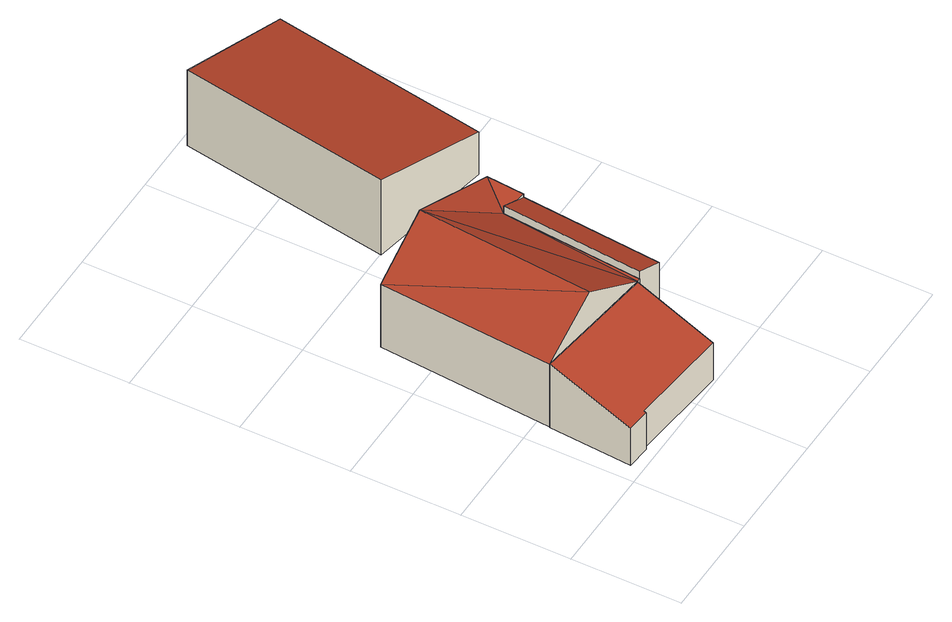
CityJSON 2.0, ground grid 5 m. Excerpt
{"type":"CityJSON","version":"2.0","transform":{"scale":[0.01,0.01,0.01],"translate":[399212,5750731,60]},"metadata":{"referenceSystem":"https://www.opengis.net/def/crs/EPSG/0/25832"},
"CityObjects":{
"building1":{"type":"Building","attributes":{"Gemeindeschluessel":"05515000","Geometrietyp2DReferenz":"3000","function":"31001_2700","roofType":"2100","measuredHeight":3.49},"geometry":[{"type":"Solid","lod":"2","boundaries":[[[[0,1,2,3]],[[4,5,1,0]],[[6,7,5,4]],[[8,9,7,6]],[[10,11,9,8]],[[3,2,11,10]],[[8,6,4,0,3,10]],[[1,5,7,9,11,2]]]],"semantics":{"surfaces":[{"type":"WallSurface"},{"type":"RoofSurface"},{"type":"GroundSurface"}],"values":[[0,0,0,0,0,0,1,2]]}}]},
"building2":{"type":"Building","attributes":{"Gemeindeschluessel":"05515000","Geometrietyp2DReferenz":"3000","function":"31001_2700","roofType":"5000","measuredHeight":5.35},"geometry":[{"type":"Solid","lod":"2","boundaries":[[[[12,13,14,15]],[[16,17,13,12]],[[18,19,17,16]],[[20,21,19,18]],[[22,23,21,20]],[[24,25,23,22]],[[15,14,25,24]],[[20,18,16]],[[24,22,20]],[[20,16,26]],[[24,20,26]],[[26,27,24]],[[27,26,12]],[[12,15,27]],[[12,26,16]],[[24,27,15]],[[13,17,19,21,23,25,14]]]],"semantics":{"surfaces":[{"type":"WallSurface"},{"type":"RoofSurface"},{"type":"GroundSurface"}],"values":[[0,0,0,0,0,0,0,1,1,1,1,1,1,1,0,0,2]]}}]},
"building3":{"type":"Building","attributes":{"Gemeindeschluessel":"05515000","Geometrietyp2DReferenz":"3000","function":"51009_1610","roofType":"2100","measuredHeight":3.85},"geometry":[{"type":"Solid","lod":"2","boundaries":[[[[28,29,30,31]],[[32,33,29,28]],[[34,35,33,32]],[[31,30,35,34]],[[32,28,31,34]],[[29,33,35,30]]]],"semantics":{"surfaces":[{"type":"WallSurface"},{"type":"RoofSurface"},{"type":"GroundSurface"}],"values":[[0,0,0,0,1,2]]}}]},
"building4":{"type":"Building","attributes":{"Gemeindeschluessel":"05515000","Geometrietyp2DReferenz":"3000","function":"51009_1610","roofType":"2100","measuredHeight":4.13},"geometry":[{"type":"Solid","lod":"2","boundaries":[[[[36,37,38,39]],[[40,41,37,36]],[[42,43,41,40]],[[39,38,43,42]],[[40,36,39,42]],[[37,41,43,38]]]],"semantics":{"surfaces":[{"type":"WallSurface"},{"type":"RoofSurface"},{"type":"GroundSurface"}],"values":[[0,0,0,0,1,2]]}}]}
},
"vertices":[
[72,54,268],[72,54,65],[179,45,65],[179,45,268],[100,437,414],[100,437,65],[679,369,405],[679,369,65],[650,11,269],[650,11,65],[180,56,272],[180,56,65],
[161,1239,410],[161,1239,68],[100,437,68],[100,437,410],[897,1175,410],[897,1175,68],[883,1003,410],[883,1003,68],[748,1016,410],[748,1016,68],[694,368,410],[694,368,68],[679,369,410],[679,369,68],[431,1215,603],[361,406,603],
[694,368,452],[694,368,67],[828,356,67],[828,356,392],[748,1016,453],[748,1016,67],[883,1003,392],[883,1003,67],
[618,1496,472],[618,1496,59],[1203,1388,59],[1203,1388,293],[777,2465,473],[777,2465,59],[1368,2382,293],[1368,2382,59]
]}
